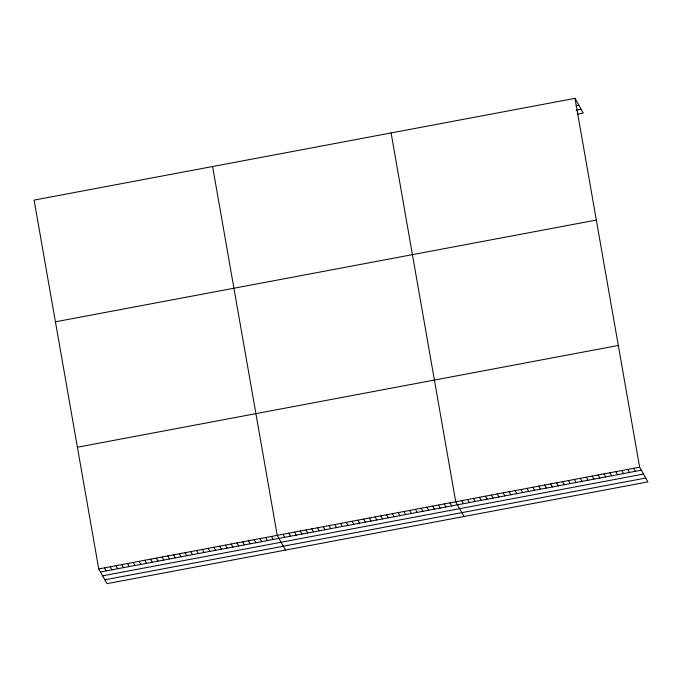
<?xml version="1.0" encoding="UTF-8"?>
<svg xmlns="http://www.w3.org/2000/svg" width="682" height="682" viewBox="0 0 682 682"><rect width="100%" height="100%" fill="white"/><g stroke="black" fill="none" stroke-linecap="round" stroke-linejoin="round"><path stroke-width="1.02" d="M575.003 98.344L34.1 200.107L98.737 568.933L106.997 583.656L647.9 481.893L639.639 467.17L575.003 98.344L583.263 113.067L577.339 114.184M575.906 105.795L578.873 105.241M576.162 110.143L581.107 109.214M55.43 321.819L596.332 220.056M77.407 447.222L618.31 345.459M98.737 568.933L639.639 467.17M100.442 571.976L641.344 470.213M102.607 575.83L643.51 474.067M104.832 579.802L645.735 478.039M633.706 468.287L635.411 471.33M627.772 469.404L629.477 472.447M621.839 470.52L623.544 473.564M615.906 471.637L617.611 474.681M609.972 472.754L611.686 475.797M604.039 473.871L605.752 476.914M598.114 474.987L599.819 478.022M592.181 476.104L593.886 479.139M586.247 477.212L587.952 480.256M580.314 478.329L582.019 481.373M574.38 479.446L576.085 482.489M568.447 480.563L570.152 483.606M562.514 481.68L564.219 484.723M556.58 482.796L558.294 485.84M550.647 483.913L552.36 486.957M544.713 485.03L546.427 488.073M538.789 486.147L540.494 489.19M532.855 487.263L534.56 490.307M526.922 488.38L528.627 491.424M520.988 489.497L522.693 492.532M515.055 490.614L516.76 493.649M509.122 491.722L510.827 494.765M503.188 492.839L504.893 495.882M497.255 493.956L498.968 496.999M491.321 495.072L493.035 498.116M485.396 496.189L487.101 499.233M479.463 497.306L481.168 500.349M473.53 498.423L475.235 501.466M467.596 499.539L469.301 502.583M461.663 500.656L463.368 503.7M463.99 516.496L455.729 501.773L391.101 132.939M449.975 502.856L451.68 505.899M444.212 503.938L445.917 506.982M438.458 505.021L440.163 508.064M432.695 506.104L434.408 509.147M426.941 507.186L428.646 510.23M421.186 508.269L422.891 511.312M415.423 509.352L417.128 512.395M409.669 510.434L411.374 513.478M403.906 511.517L405.611 514.56M398.152 512.6L399.857 515.643M392.389 513.691L394.102 516.726M386.634 514.774L388.339 517.808M380.88 515.856L382.585 518.9M375.117 516.939L376.822 519.982M369.363 518.022L371.068 521.065M363.6 519.104L365.305 522.148M357.845 520.187L359.55 523.23M352.083 521.27L353.796 524.313M346.328 522.352L348.033 525.396M340.574 523.435L342.279 526.478M334.811 524.518L336.516 527.561M329.056 525.6L330.761 528.644M323.294 526.683L324.999 529.726M317.539 527.766L319.244 530.809M311.776 528.857L313.49 531.892M306.022 529.94L307.727 532.974M300.268 531.022L301.973 534.066M294.505 532.105L296.21 535.148M288.75 533.188L290.455 536.231M282.987 534.27L284.692 537.314M285.494 550.076L277.233 535.353L212.596 166.527M271.47 536.436L273.184 539.479M265.716 537.518L267.421 540.562M259.961 538.601L261.666 541.644M254.198 539.684L255.903 542.727M248.444 540.766L250.149 543.81M242.681 541.849L244.386 544.892M236.927 542.932L238.632 545.975M231.164 544.023L232.877 547.058M225.41 545.106L227.115 548.14M219.655 546.188L221.36 549.232M213.892 547.271L215.597 550.314M208.138 548.354L209.843 551.397M202.375 549.436L204.08 552.48M196.621 550.519L198.326 553.562M190.858 551.602L192.571 554.645M185.103 552.684L186.808 555.728M179.349 553.767L181.054 556.81M173.586 554.85L175.291 557.893M167.832 555.932L169.537 558.976M162.069 557.015L163.782 560.058M156.314 558.098L158.019 561.141M150.552 559.189L152.265 562.224M144.797 560.272L146.502 563.306M139.043 561.354L140.748 564.398M133.28 562.437L134.985 565.48M127.525 563.52L129.23 566.563M121.763 564.602L123.476 567.646M116.008 565.685L117.713 568.728M110.245 566.768L111.959 569.811M104.491 567.85L106.196 570.894"/></g></svg>
